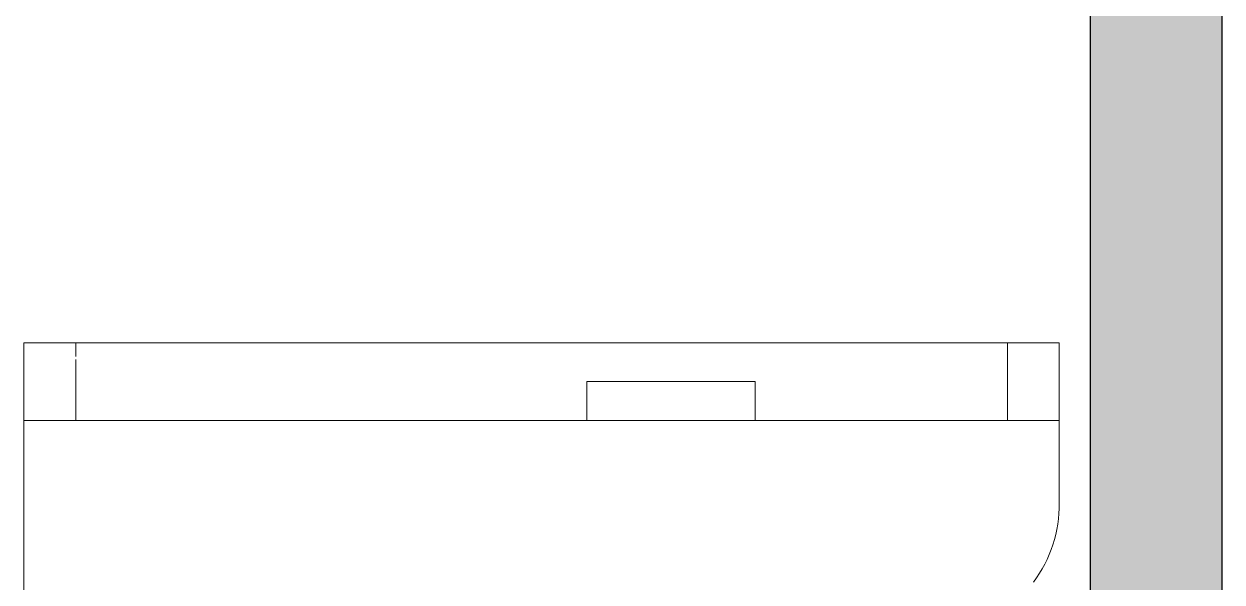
# Model space of a CAD drawing. Header units: millimetres. Extents: x 155927 to 326028, y -36033 to 97293.
# Drawn here: x 172075 to 173001, y 10821 to 11252 of the extents above; entities that cross this region are included whole.
import ezdxf

# ---------------------------------------------------------------- set-up
doc = ezdxf.new("R2010")
doc.units = ezdxf.units.MM
doc.header["$MEASUREMENT"] = 0
for name, color, linetype, lineweight in [('A-WALL-PATT', 7, 'CONTINUOUS', 9), ('I-FURN', 8, 'CONTINUOUS', 9), ('I-WALL', 7, 'CONTINUOUS', 9)]:
    doc.layers.add(name, color=color, linetype=linetype, lineweight=lineweight)

msp = doc.modelspace()

# ---------------------------------------------------------------- hatches: boundary and pattern name
at = {"layer": 'A-WALL-PATT'}
msp.add_hatch(color=256, dxfattribs=at).paths.add_polyline_path([(172971.01, 9369.61), (173000.83, 9369.61), (173000.83, 9398.58), (172971.01, 9398.58), (172971.01, 10198.58), (173000.83, 10198.58), (173000.83, 13505.61), (172898.83, 13505.61), (172898.83, 9369.61)], flags=0)

# ---------------------------------------------------------------- linework, layer by layer
at = {"layer": 'I-FURN'}
for p, q in [((172075.07, 11005.6), (172875.07, 11005.6)), ((172115.07, 11005.6), (172075.07, 11005.6)), ((172075.07, 11005.6), (172075.07, 10945.6)), ((172075.07, 10945.6), (172075.07, 11005.6)), ((172875.07, 11005.6), (172075.07, 11005.6)), ((172075.07, 11005.6), (172075.07, 9405.6)), ((172075.07, 9405.6), (172075.07, 11005.6)), ((172075.07, 11005.6), (172875.07, 11005.6)), ((172835.07, 11005.6), (172115.07, 11005.6)), ((172115.07, 11005.6), (172115.07, 10995.02)), ((172115.07, 11005.6), (172115.07, 10995.02)), ((172875.07, 11005.6), (172835.07, 11005.6)), ((172835.07, 11005.6), (172835.07, 10945.6)), ((172835.07, 11005.6), (172835.07, 10945.6)), ((172875.07, 11005.6), (172875.07, 10945.6)), ((172875.07, 11005.6), (172875.07, 10945.6)), ((172875.07, 10881.7), (172875.07, 11005.6)), ((172875.07, 11005.6), (172875.07, 10881.7)), ((172115.07, 10992.7), (172115.07, 10945.6)), ((172115.07, 10992.7), (172115.07, 10945.6)), ((172510.07, 10975.6), (172640.07, 10975.6)), ((172640.07, 10975.6), (172510.07, 10975.6)), ((172510.07, 10975.6), (172510.07, 10945.6)), ((172510.07, 10945.6), (172510.07, 10975.6)), ((172640.07, 10975.6), (172640.07, 10945.6)), ((172640.07, 10975.6), (172640.07, 10945.6)), ((172075.07, 10945.6), (172115.07, 10945.6)), ((172510.07, 10945.6), (172075.07, 10945.6)), ((172115.07, 10945.6), (172835.07, 10945.6)), ((172640.07, 10945.6), (172510.07, 10945.6)), ((172875.07, 10945.6), (172640.07, 10945.6)), ((172835.07, 10945.6), (172875.07, 10945.6))]:
    msp.add_line(p, q, dxfattribs=at)
msp.add_arc((172775.04, 10880.61), 100.03, 323.1301, 0.62561, dxfattribs=at)
msp.add_arc((172775.04, 10880.61), 100.03, 323.1301, 0.62561, dxfattribs=at)
at = {"layer": 'I-WALL', "lineweight": 30}
for p, q in [((172898.83, 13505.61), (172898.83, 9369.61)), ((173000.83, 10198.58), (173000.83, 13505.61))]:
    msp.add_line(p, q, dxfattribs=at)

doc.saveas('drawing.dxf')
